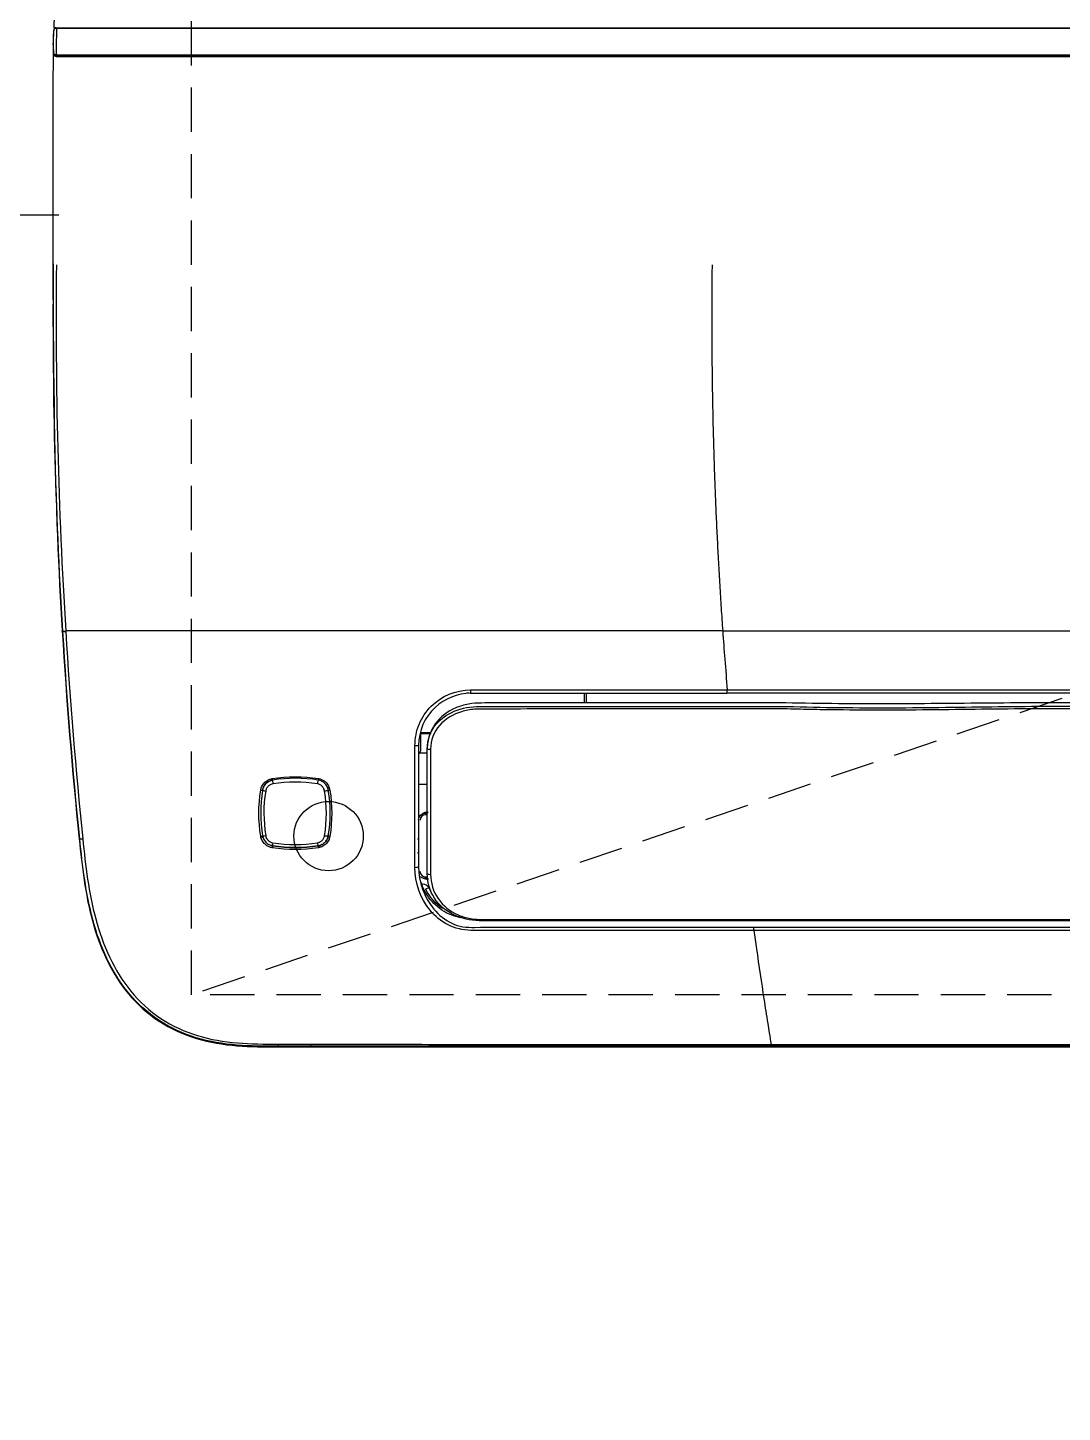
# Model space of a CAD drawing. Header units: inches. Extents: x -4181 to 116552, y 25636 to 44656.
# Drawn here: x 44832.7 to 45124.7, y 39140.4 to 39531.5 of the extents above; entities that cross this region are included whole.
import ezdxf

# ---------------------------------------------------------------- set-up
doc = ezdxf.new("R2010")
doc.units = ezdxf.units.IN
doc.header["$LTSCALE"] = 50
doc.header["$MEASUREMENT"] = 0
doc.linetypes.add('HIDDEN', pattern=[0.375, 0.25, -0.125])
doc.layers.add('3.기호.계단선', color=30, linetype='Continuous')
doc.linetypes.add('FENCELINE1', pattern='A,0.25,-0.1,[133,ltypeshp.shx,S=0.1,R=0,X=-0.1,Y=0],-0.1,1', length=1.45)

# ---------------------------------------------------------------- blocks, each defined once
blk = doc.blocks.new('acrjtlf')
at = {"color": 8}
for p, q in [((1571139.61, 1746017.55), (1570174.37, 1746017.55)), ((1571139.61, 1746017.36), (1571139.61, 1746017.54)), ((1571269.69, 1746017.55), (1571269.69, 1746017.37)), ((1571278.9, 1746017.55), (1571278.9, 1746017.37)), ((1570174.37, 1746017.36), (1571139.61, 1746017.36)), ((1571139.61, 1746016.88), (1570174.37, 1746016.88)), ((1571139.61, 1746016.88), (1571139.61, 1746017.36)), ((1571237.25, 1745973.01), (1571236.37, 1745972.57)), ((1571236.56, 1745970.32), (1571236.56, 1745970.02)), ((1571236.67, 1745970.02), (1571237.32, 1745970.02)), ((1571237.32, 1745969.53), (1571236.71, 1745969.53)), ((1571237.32, 1745969.53), (1571237.32, 1745970.02)), ((1571239.28, 1745962.72), (1571239.57, 1745962.72)), ((1571239.57, 1745958.81), (1571239.28, 1745958.81)), ((1571236.79, 1745952), (1571237.32, 1745952)), ((1571237.32, 1745951.51), (1571236.79, 1745951.51)), ((1571237.32, 1745952), (1571237.32, 1745951.51)), ((1571239.24, 1745943.39), (1571236.79, 1745943.39)), ((1571236.79, 1745934.57), (1571239.24, 1745934.57)), ((1571238.75, 1745929.11), (1571238.75, 1745934)), ((1571238.75, 1745928.76), (1571235.67, 1745928.76)), ((1571235.83, 1745929.11), (1571238.75, 1745929.11)), ((1571238.75, 1745928.76), (1571238.75, 1745929.11)), ((1571191.94, 1745917.64), (1571191.94, 1745920.41)), ((1571192.43, 1745920.41), (1571192.43, 1745917.64)), ((1570161.85, 1745917.69), (1571152.13, 1745917.69)), ((1571152.11, 1745916.73), (1570161.85, 1745916.73)), ((1571225.04, 1745917.64), (1571225.67, 1745917.64)), ((1571153.41, 1745900.07), (1570160.57, 1745900.07)), ((1571342.33, 1745736.72), (1571342.33, 1745736.73)), ((1571342.38, 1745733.04), (1571342.38, 1745733.05)), ((1571342.39, 1745734.14), (1571342.39, 1745734.15)), ((1571342.4, 1745734.04), (1571342.4, 1745734.08)), ((1571342.4, 1745734.04), (1571342.4, 1745734.08)), ((1571342.25, 1745730.47), (1571342.25, 1745730.47))]:
    blk.add_line(p, q, dxfattribs=at)
at = {"color": 1, "linetype": 'HIDDEN'}
blk.add_line((1570010.6, 1745562.22), (1571303.38, 1746002.87), dxfattribs=at)
at = {"color": 0}
blk.add_line((1571335.05, 1745958.82), (1571334.88, 1745958.8), dxfattribs=at)
at = {"color": 1, "linetype": 'HIDDEN'}
blk.add_lwpolyline([(1571303.38, 1746002.87), (1571303.38, 1745562.22), (1570010.6, 1745562.22), (1570010.6, 1746002.87)], close=True, dxfattribs=at)
at = {"color": 1, "ltscale": 5}
blk.add_circle((1571264.65, 1745958.02), 9.79, dxfattribs=at)
at = {"color": 8, "extrusion": (0, 0, -1)}
for centre, radius, start, end in [((-1571224.55, 1745966.65), 14.2, 123.3582, 153.4012), ((-1571238.12, 1745973.45), 1.96, 270, 333.4012), ((-1571236.56, 1745967.87), 2.45, 90, 121.8375), ((-1571237.32, 1745968.06), 1.96, 90, 136.0476), ((-1571236.56, 1745953.57), 2.45, 230.8007, 270), ((-1571237.32, 1745953.47), 1.96, 180, 270)]:
    blk.add_arc(centre, radius, start, end, dxfattribs=at)
at = {"color": 8}
for centre, radius, start, end in [((1571224.55, 1745966.65), 13.22, 26.5988, 31.903), ((1571238.12, 1745973.45), 0.49, 206.5988, 270), ((1571236.56, 1745967.87), 2.15, 86.9878, 90), ((1571237.32, 1745968.06), 1.47, 0, 90), ((1571236.56, 1745953.57), 2.15, 270, 287.0747), ((1571237.32, 1745953.47), 1.47, 270, 0), ((1571239.73, 1745934), 0.979, 135, 180), ((1571341.64, 1745737.32), 0.196, 80.5717, 90)]:
    blk.add_arc(centre, radius, start, end, dxfattribs=at)
for centre, major_axis, ratio, start_param, end_param in [((1571269.69, 1746016.39), (0, -0.979), 0.001772, 1.994298, 3.089233), ((1571278.9, 1746016.39), (0, 0.979), 0.001929, 5.117994, 6.230825), ((1571227.78, 1745984.49), (-0.49, 0), 0.595918, 0, 1.449973), ((1571235.81, 1745968.61), (0.979, 0), 0.211564, 0, 1.531745), ((1571267.48, 1745961.23), (0.079, -0.483), 0.094032, 0, 1.712132), ((1571267.72, 1745959.78), (-0.157, 0.967), 0.107455, 4.844449, 6.283185), ((1571280.28, 1745959.78), (-0.157, -0.967), 0.069084, 1.724652, 3.141593), ((1571280.52, 1745961.23), (-0.079, -0.483), 0.055123, 0, 1.728004), ((1571264.25, 1745957.99), (0.483, -0.079), 0.154688, 0, 1.526261), ((1571265.7, 1745957.76), (-0.967, 0.157), 0.15433, 4.652507, 6.076962), ((1571282.31, 1745957.76), (-0.967, -0.157), 0.118028, 3.276991, 4.597384), ((1571283.76, 1745957.99), (-0.483, -0.079), 0.119995, 4.608145, 6.283185), ((1571264.25, 1745944.96), (-0.483, -0.079), 0.093123, 3.141593, 4.62253), ((1571265.7, 1745945.19), (-0.967, -0.157), 0.09423, 4.607252, 6.074525), ((1571267.72, 1745943.17), (-0.157, -0.967), 0.073171, 0, 1.688079), ((1571280.28, 1745943.17), (-0.157, 0.967), 0.114633, 3.172472, 4.795856), ((1571282.31, 1745945.19), (-0.967, 0.157), 0.119638, 3.294614, 4.630175), ((1571283.76, 1745944.96), (0.483, -0.079), 0.113629, 1.4976, 3.141593), ((1571267.48, 1745941.72), (-0.079, -0.483), 0.06114, 1.678256, 3.141593), ((1571280.52, 1745941.72), (0.079, -0.483), 0.102662, 1.648499, 3.141593), ((1571235.81, 1745933.36), (0.979, 0), 0.091087, 0, 1.524136), ((1571240.22, 1745932.38), (-0.979, 0), 0.07156, 4.657594, 6.336089), ((1571224.55, 1745916.71), (0, 0.979), 0.039572, 4.743067, 6.253409), ((1571341.52, 1745737.32), (0, -0.196), 0.205027, 1.568733, 3.141593), ((1571341.64, 1745737.32), (0, -0.196), 0.351833, 1.567117, 3.141593), ((1571341.64, 1745737.32), (0.032, 0.193), 0.348188, 4.76642, 6.323186), ((1571341.7, 1745737.57), (-0.385, -0.303), 0.676569, 1.247751, 2.270849), ((1571341.78, 1745737.34), (-0.489, -0.021), 0.710917, 2.398177, 3.067106), ((1571341.42, 1745729.93), (0, -0.196), 0.201921, 0.053462, 1.568761)]:
    blk.add_ellipse(centre, major_axis=major_axis, ratio=ratio, start_param=start_param, end_param=end_param, dxfattribs=at)
at = {"color": 0}
blk.add_ellipse((1571333.91, 1745958.7), major_axis=(0.974, 0.099), ratio=0.077303, start_param=0.052517, end_param=1.433522, dxfattribs=at)
at = {"color": 8}
for points, knots in [([(1571269.69, 1746017.55), (1571265.73, 1746017.55), (1571261.77, 1746017.55), (1571241.95, 1746017.55), (1571226.09, 1746017.55), (1571194.38, 1746017.55), (1571178.53, 1746017.55), (1571160.81, 1746017.54), (1571158.95, 1746017.54), (1571151.26, 1746017.54), (1571145.44, 1746017.54), (1571139.61, 1746017.54)], [0, 0, 0, 0, 0.091413, 0.091413, 0.457066, 0.457066, 0.822718, 0.822718, 0.865652, 0.865652, 1, 1, 1, 1]), ([(1571278.9, 1746017.55), (1571277.91, 1746017.55), (1571276.92, 1746017.55), (1571274.89, 1746017.55), (1571273.85, 1746017.55), (1571271.77, 1746017.55), (1571270.73, 1746017.55), (1571269.69, 1746017.55)], [0, 0, 0, 0, 0.32301, 0.32301, 0.661505, 0.661505, 1, 1, 1, 1]), ([(1571335.05, 1745958.82), (1571334.26, 1745966.57), (1571333.37, 1745974.33), (1571330.3, 1745985.64), (1571329.01, 1745989.29), (1571325.67, 1745996.25), (1571323.59, 1745999.61), (1571318.65, 1746005.55), (1571315.73, 1746008.19), (1571309.24, 1746012.44), (1571305.68, 1746014.05), (1571298.18, 1746016.3), (1571294.37, 1746016.91), (1571286.67, 1746017.54), (1571282.79, 1746017.55), (1571278.9, 1746017.55)], [0, 0, 0, 0, 0.25, 0.25, 0.375, 0.375, 0.5, 0.5, 0.625, 0.625, 0.75, 0.75, 0.875, 0.875, 1, 1, 1, 1]), ([(1571139.72, 1746017.36), (1571155.3, 1746017.36), (1571170.88, 1746017.36), (1571194.38, 1746017.36), (1571202.31, 1746017.36), (1571226.09, 1746017.36), (1571241.95, 1746017.37), (1571261.77, 1746017.37), (1571265.73, 1746017.37), (1571269.69, 1746017.37)], [0, 0, 0, 0, 0.359547, 0.359547, 0.542533, 0.542533, 0.908507, 0.908507, 1, 1, 1, 1]), ([(1571269.7, 1746016.79), (1571269.04, 1746016.79), (1571268.39, 1746016.79), (1571265.13, 1746016.8), (1571262.51, 1746016.8), (1571249.46, 1746016.82), (1571239.01, 1746016.83), (1571218.12, 1746016.85), (1571207.68, 1746016.86), (1571193.64, 1746016.87), (1571190.05, 1746016.87), (1571170.88, 1746016.88), (1571155.3, 1746016.88), (1571139.72, 1746016.88)], [0, 0, 0, 0, 0.015068, 0.015068, 0.075342, 0.075342, 0.316436, 0.316436, 0.557531, 0.557531, 0.640454, 0.640454, 1, 1, 1, 1]), ([(1571144.62, 1745984.64), (1571144.37, 1745986.38), (1571143.44, 1745992.94), (1571142.14, 1746001.74), (1571140.92, 1746009.56), (1571140.22, 1746013.83), (1571139.92, 1746015.79), (1571139.75, 1746016.88)], [0, 0, 0, 0, 0.156855, 0.590086, 0.806736, 0.893396, 1, 1, 1, 1]), ([(1571269.69, 1746017.37), (1571270.68, 1746017.37), (1571271.68, 1746017.37), (1571273.71, 1746017.37), (1571274.74, 1746017.37), (1571275.83, 1746017.37), (1571275.88, 1746017.37), (1571276.92, 1746017.37), (1571277.91, 1746017.37), (1571278.9, 1746017.37)], [0, 0, 0, 0, 0.32301, 0.32301, 0.661505, 0.661505, 0.67699, 0.67699, 1, 1, 1, 1]), ([(1571278.9, 1746016.78), (1571278.25, 1746016.78), (1571277.59, 1746016.78), (1571274.53, 1746016.78), (1571272.11, 1746016.79), (1571269.7, 1746016.79)], [0, 0, 0, 0, 0.21279, 0.21279, 1, 1, 1, 1]), ([(1571278.9, 1746017.37), (1571282.79, 1746017.37), (1571286.68, 1746017.36), (1571294.39, 1746016.73), (1571298.25, 1746016.1), (1571305.72, 1746013.85), (1571309.23, 1746012.25), (1571315.74, 1746007.96), (1571318.6, 1746005.36), (1571323.53, 1745999.4), (1571325.58, 1745996.07), (1571328.89, 1745989.12), (1571330.18, 1745985.44), (1571333.21, 1745974.22), (1571334.1, 1745966.48), (1571334.88, 1745958.8)], [0, 0, 0, 0, 0.125, 0.125, 0.25, 0.25, 0.375, 0.375, 0.5, 0.5, 0.625, 0.625, 0.75, 0.75, 1, 1, 1, 1]), ([(1571334.04, 1745958.79), (1571333.25, 1745966.41), (1571332.37, 1745974), (1571329.39, 1745985.08), (1571328.12, 1745988.72), (1571324.88, 1745995.59), (1571322.87, 1745998.88), (1571318.03, 1746004.79), (1571315.23, 1746007.37), (1571308.82, 1746011.64), (1571305.36, 1746013.23), (1571298, 1746015.48), (1571294.19, 1746016.11), (1571286.58, 1746016.75), (1571282.74, 1746016.77), (1571278.9, 1746016.78)], [0, 0, 0, 0, 0.25, 0.25, 0.375, 0.375, 0.5, 0.5, 0.625, 0.625, 0.75, 0.75, 0.875, 0.875, 1, 1, 1, 1]), ([(1570169.36, 1745984.64), (1570177.82, 1745984.64), (1570186.27, 1745984.64), (1570200.8, 1745984.64), (1570206.86, 1745984.64), (1570219, 1745984.64), (1570225.07, 1745984.64), (1570243.27, 1745984.64), (1570255.41, 1745984.64), (1570273.61, 1745984.64), (1570279.68, 1745984.64), (1570291.82, 1745984.64), (1570297.89, 1745984.64), (1570316.09, 1745984.64), (1570328.23, 1745984.64), (1570346.43, 1745984.64), (1570352.5, 1745984.64), (1570364.64, 1745984.64), (1570370.71, 1745984.64), (1570382.84, 1745984.64), (1570388.91, 1745984.64), (1570407.12, 1745984.64), (1570419.25, 1745984.64), (1570526.19, 1745984.64), (1570786.86, 1745984.64), (1570798.99, 1745984.64), (1570805.06, 1745984.64), (1570823.27, 1745984.64), (1570923.13, 1745984.64), (1570941.33, 1745984.64), (1570947.4, 1745984.64), (1570959.54, 1745984.64), (1570965.6, 1745984.64), (1570983.81, 1745984.64), (1570995.95, 1745984.64), (1571014.15, 1745984.64), (1571020.22, 1745984.64), (1571032.35, 1745984.64), (1571038.42, 1745984.64), (1571050.56, 1745984.64), (1571056.63, 1745984.64), (1571074.83, 1745984.64), (1571086.97, 1745984.64), (1571105.17, 1745984.64), (1571111.24, 1745984.64), (1571123.38, 1745984.64), (1571129.45, 1745984.64), (1571138.55, 1745984.64), (1571141.58, 1745984.64), (1571144.62, 1745984.64)], [0, 0, 0, 0, 0.046607, 0.046607, 0.08006, 0.08006, 0.113512, 0.113512, 0.180417, 0.180417, 0.213869, 0.213869, 0.247322, 0.247322, 0.314226, 0.314226, 0.347679, 0.347679, 0.381131, 0.381131, 0.414583, 0.414583, 0.481488, 0.481488, 0.514941, 0.514941, 0.548393, 0.548393, 0.615298, 0.615298, 0.64875, 0.64875, 0.682202, 0.682202, 0.749107, 0.749107, 0.78256, 0.78256, 0.816012, 0.816012, 0.849464, 0.849464, 0.916369, 0.916369, 0.949821, 0.949821, 0.983274, 0.983274, 1, 1, 1, 1]), ([(1571144.62, 1745983.77), (1571141.58, 1745983.77), (1571138.55, 1745983.77), (1571129.45, 1745983.78), (1571123.38, 1745983.78), (1571111.24, 1745983.78), (1571105.17, 1745983.77), (1571086.97, 1745983.77), (1571074.83, 1745983.77), (1571056.63, 1745983.78), (1571050.56, 1745983.78), (1571038.42, 1745983.78), (1571032.35, 1745983.78), (1571020.22, 1745983.78), (1571014.15, 1745983.78), (1570995.95, 1745983.78), (1570983.81, 1745983.78), (1570965.6, 1745983.78), (1570959.54, 1745983.78), (1570947.4, 1745983.78), (1570941.33, 1745983.78), (1570923.13, 1745983.78), (1570823.27, 1745983.78), (1570805.06, 1745983.78), (1570798.99, 1745983.78), (1570786.86, 1745983.78), (1570526.19, 1745983.78), (1570419.25, 1745983.78), (1570407.12, 1745983.78), (1570388.91, 1745983.78), (1570382.84, 1745983.78), (1570370.71, 1745983.78), (1570364.64, 1745983.78), (1570352.5, 1745983.78), (1570346.43, 1745983.78), (1570328.23, 1745983.78), (1570316.09, 1745983.78), (1570297.89, 1745983.78), (1570291.82, 1745983.78), (1570279.68, 1745983.78), (1570273.61, 1745983.78), (1570255.41, 1745983.78), (1570243.27, 1745983.78), (1570225.07, 1745983.77), (1570219, 1745983.77), (1570206.86, 1745983.78), (1570200.8, 1745983.78), (1570186.28, 1745983.78), (1570177.82, 1745983.77), (1570169.37, 1745983.77)], [0, 0, 0, 0, 0.016728, 0.016728, 0.05018, 0.05018, 0.083633, 0.083633, 0.150538, 0.150538, 0.183991, 0.183991, 0.217444, 0.217444, 0.250897, 0.250897, 0.317803, 0.317803, 0.351255, 0.351255, 0.384708, 0.384708, 0.451614, 0.451614, 0.485067, 0.485067, 0.51852, 0.51852, 0.585425, 0.585425, 0.618878, 0.618878, 0.652331, 0.652331, 0.685784, 0.685784, 0.752689, 0.752689, 0.786142, 0.786142, 0.819595, 0.819595, 0.886501, 0.886501, 0.919954, 0.919954, 0.953407, 0.953407, 1, 1, 1, 1]), ([(1571144.61, 1745984.64), (1571162.37, 1745984.65), (1571180.13, 1745984.65), (1571202.32, 1745984.65), (1571206.76, 1745984.65), (1571213.42, 1745984.65), (1571215.63, 1745984.65), (1571220.07, 1745984.65), (1571222.29, 1745984.69), (1571226.73, 1745984.61), (1571228.95, 1745984.09), (1571232.9, 1745982.09), (1571234.62, 1745980.64), (1571238.8, 1745975.52), (1571240.25, 1745971.23), (1571240.27, 1745966.84)], [0, 0, 0, 0, 0.5, 0.5, 0.625, 0.625, 0.6875, 0.6875, 0.75, 0.75, 0.8125, 0.8125, 0.875, 0.875, 1, 1, 1, 1]), ([(1571239.24, 1745966.65), (1571239.22, 1745970.93), (1571237.73, 1745975.23), (1571233.55, 1745980.32), (1571231.82, 1745981.73), (1571228.85, 1745983.09), (1571227.81, 1745983.43), (1571225.63, 1745983.81), (1571224.53, 1745983.8), (1571214.68, 1745983.74), (1571205.93, 1745983.78), (1571179.65, 1745983.78), (1571162.14, 1745983.78), (1571144.62, 1745983.77)], [0, 0, 0, 0, 0.125, 0.125, 0.1875, 0.1875, 0.21875, 0.21875, 0.25, 0.25, 0.5, 0.5, 1, 1, 1, 1]), ([(1570334.95, 1745981.91), (1570414.72, 1745981.91), (1570925.54, 1745981.92), (1571045.19, 1745981.91), (1571085.07, 1745981.93), (1571144.9, 1745981.91), (1571164.84, 1745981.92), (1571194.75, 1745981.92), (1571204.71, 1745981.93), (1571217.17, 1745981.93), (1571219.67, 1745981.99), (1571224.64, 1745981.82), (1571227.13, 1745981.31), (1571231.53, 1745979.16), (1571233.46, 1745977.55), (1571236.11, 1745973.48), (1571236.79, 1745971.06), (1571236.79, 1745968.61)], [0, 0, 0, 0, 0.5, 0.5, 0.75, 0.75, 0.875, 0.875, 0.9375, 0.9375, 0.953125, 0.953125, 0.96875, 0.96875, 0.984375, 0.984375, 1, 1, 1, 1]), ([(1571235.85, 1745968.82), (1571235.85, 1745971.26), (1571235.1, 1745973.68), (1571232.35, 1745977.69), (1571230.36, 1745979.28), (1571226.99, 1745980.76), (1571225.78, 1745981.12), (1571223.35, 1745981.52), (1571222.11, 1745981.56), (1571218.38, 1745981.57), (1571215.9, 1745981.56), (1571203.47, 1745981.56), (1571193.54, 1745981.55), (1571163.71, 1745981.54), (1571143.83, 1745981.53), (1571084.17, 1745981.55), (1571044.4, 1745981.54), (1570925.09, 1745981.54), (1570414.49, 1745981.54), (1570334.95, 1745981.54)], [0, 0, 0, 0, 0.015625, 0.015625, 0.03125, 0.03125, 0.039062, 0.039062, 0.046875, 0.046875, 0.0625, 0.0625, 0.125, 0.125, 0.25, 0.25, 0.5, 0.5, 1, 1, 1, 1]), ([(1571227.41, 1745981.06), (1571228.33, 1745980.88), (1571231.11, 1745980.05), (1571235.2, 1745977.33), (1571237.92, 1745973.23), (1571238.77, 1745970.45), (1571238.96, 1745969.5), (1571238.96, 1745969.49)], [0, 0, 0, 0, 0.160215, 0.495467, 0.830718, 0.998344, 1, 1, 1, 1]), ([(1571264.28, 1745958.07), (1571264.33, 1745958.37), (1571264.41, 1745958.66), (1571264.7, 1745959.35), (1571264.94, 1745959.74), (1571265.53, 1745960.39), (1571265.88, 1745960.67), (1571266.65, 1745961.09), (1571267.08, 1745961.24), (1571267.52, 1745961.31)], [0, 0, 0, 0, 0.18724, 0.18724, 0.459979, 0.459979, 0.729931, 0.729931, 1, 1, 1, 1]), ([(1571264.73, 1745957.91), (1571264.79, 1745958.3), (1571264.92, 1745958.67), (1571265.3, 1745959.35), (1571265.55, 1745959.67), (1571266.13, 1745960.18), (1571266.47, 1745960.4), (1571267.07, 1745960.64), (1571267.31, 1745960.7), (1571267.56, 1745960.75)], [0, 0, 0, 0, 0.274287, 0.274287, 0.548482, 0.548482, 0.823328, 0.823328, 1, 1, 1, 1]), ([(1571267.56, 1745960.75), (1571267.18, 1745960.69), (1571266.81, 1745960.56), (1571266.13, 1745960.19), (1571265.82, 1745959.95), (1571265.31, 1745959.38), (1571265.1, 1745959.04), (1571264.85, 1745958.44), (1571264.77, 1745958.18), (1571264.73, 1745957.92)], [0, 0, 0, 0, 0.269856, 0.269856, 0.539874, 0.539874, 0.812749, 0.812749, 1, 1, 1, 1]), ([(1571267.8, 1745959.92), (1571267.62, 1745959.89), (1571267.45, 1745959.84), (1571267.02, 1745959.67), (1571266.78, 1745959.52), (1571266.36, 1745959.15), (1571266.18, 1745958.93), (1571265.92, 1745958.44), (1571265.82, 1745958.17), (1571265.78, 1745957.89)], [0, 0, 0, 0, 0.176162, 0.176162, 0.450777, 0.450777, 0.725271, 0.725271, 1, 1, 1, 1]), ([(1571282.4, 1745957.89), (1571282.37, 1745958.09), (1571282.31, 1745958.29), (1571282.12, 1745958.72), (1571281.97, 1745958.95), (1571281.6, 1745959.35), (1571281.38, 1745959.53), (1571280.9, 1745959.78), (1571280.64, 1745959.87), (1571280.37, 1745959.92)], [0, 0, 0, 0, 0.20016, 0.20016, 0.466664, 0.466664, 0.733444, 0.733444, 1, 1, 1, 1]), ([(1571283.27, 1745957.92), (1571283.21, 1745958.29), (1571283.09, 1745958.66), (1571282.72, 1745959.34), (1571282.48, 1745959.65), (1571281.91, 1745960.16), (1571281.58, 1745960.37), (1571280.98, 1745960.63), (1571280.71, 1745960.71), (1571280.44, 1745960.75)], [0, 0, 0, 0, 0.270507, 0.270507, 0.540882, 0.540882, 0.809012, 0.809012, 1, 1, 1, 1]), ([(1571280.56, 1745961.3), (1571280.87, 1745961.25), (1571281.17, 1745961.17), (1571281.86, 1745960.87), (1571282.24, 1745960.63), (1571282.89, 1745960.04), (1571283.17, 1745959.69), (1571283.58, 1745958.92), (1571283.73, 1745958.49), (1571283.8, 1745958.06)], [0, 0, 0, 0, 0.190979, 0.190979, 0.459227, 0.459227, 0.72967, 0.72967, 1, 1, 1, 1]), ([(1571267.52, 1745941.77), (1571267.21, 1745941.82), (1571266.9, 1745941.91), (1571266.21, 1745942.2), (1571265.84, 1745942.44), (1571265.19, 1745943.03), (1571264.91, 1745943.39), (1571264.5, 1745944.16), (1571264.35, 1745944.58), (1571264.28, 1745945.01)], [0, 0, 0, 0, 0.192917, 0.192917, 0.461062, 0.461062, 0.730544, 0.730544, 1, 1, 1, 1]), ([(1571264.73, 1745945.04), (1571264.79, 1745944.66), (1571264.92, 1745944.29), (1571265.28, 1745943.62), (1571265.52, 1745943.31), (1571266.09, 1745942.79), (1571266.42, 1745942.58), (1571267.02, 1745942.33), (1571267.29, 1745942.25), (1571267.56, 1745942.2)], [0, 0, 0, 0, 0.269491, 0.269491, 0.538893, 0.538893, 0.807005, 0.807005, 1, 1, 1, 1]), ([(1571265.03, 1745944.08), (1571265.01, 1745944.13), (1571264.98, 1745944.18), (1571264.85, 1745944.49), (1571264.77, 1745944.76), (1571264.73, 1745945.03)], [0, 0, 0, 0, 0.160192, 0.160192, 1, 1, 1, 1]), ([(1571265.78, 1745945.3), (1571265.81, 1745945.1), (1571265.87, 1745944.91), (1571266.06, 1745944.47), (1571266.21, 1745944.24), (1571266.58, 1745943.83), (1571266.8, 1745943.66), (1571267.28, 1745943.4), (1571267.54, 1745943.31), (1571267.81, 1745943.27)], [0, 0, 0, 0, 0.196332, 0.196332, 0.463832, 0.463832, 0.732023, 0.732023, 1, 1, 1, 1]), ([(1571280.38, 1745943.27), (1571280.56, 1745943.3), (1571280.75, 1745943.35), (1571281.17, 1745943.52), (1571281.42, 1745943.67), (1571281.83, 1745944.04), (1571282, 1745944.27), (1571282.27, 1745944.75), (1571282.36, 1745945.02), (1571282.41, 1745945.29)], [0, 0, 0, 0, 0.18135, 0.18135, 0.454723, 0.454723, 0.727257, 0.727257, 1, 1, 1, 1]), ([(1571280.44, 1745942.2), (1571280.82, 1745942.27), (1571281.2, 1745942.4), (1571281.87, 1745942.76), (1571282.18, 1745943.01), (1571282.7, 1745943.59), (1571282.91, 1745943.92), (1571283.16, 1745944.52), (1571283.23, 1745944.78), (1571283.27, 1745945.04)], [0, 0, 0, 0, 0.27172, 0.27172, 0.543505, 0.543505, 0.816363, 0.816363, 1, 1, 1, 1]), ([(1571283.27, 1745945.03), (1571283.21, 1745944.65), (1571283.08, 1745944.28), (1571282.71, 1745943.6), (1571282.46, 1745943.29), (1571281.89, 1745942.77), (1571281.55, 1745942.56), (1571280.95, 1745942.31), (1571280.7, 1745942.24), (1571280.44, 1745942.2)], [0, 0, 0, 0, 0.27265, 0.27265, 0.545024, 0.545024, 0.818429, 0.818429, 1, 1, 1, 1]), ([(1571283.8, 1745945.01), (1571283.75, 1745944.71), (1571283.67, 1745944.42), (1571283.39, 1745943.73), (1571283.15, 1745943.35), (1571282.56, 1745942.69), (1571282.2, 1745942.41), (1571281.43, 1745941.98), (1571281, 1745941.84), (1571280.56, 1745941.77)], [0, 0, 0, 0, 0.183724, 0.183724, 0.456559, 0.456559, 0.728262, 0.728262, 1, 1, 1, 1]), ([(1570334.95, 1745922.11), (1570414.3, 1745922.11), (1570924.71, 1745922.1), (1571023.9, 1745922.1), (1571043.73, 1745922.09), (1571073.49, 1745922.08), (1571083.41, 1745922.26), (1571103.25, 1745922.46), (1571113.17, 1745922.48), (1571125.56, 1745922.32), (1571128.04, 1745922.28), (1571133, 1745922.16), (1571135.48, 1745922.07), (1571142.92, 1745922.12), (1571147.88, 1745922.09), (1571162.75, 1745922.11), (1571172.67, 1745922.11), (1571192.51, 1745922.11), (1571202.42, 1745922.11), (1571214.81, 1745922.12), (1571217.29, 1745922.12), (1571221.01, 1745922.12), (1571222.25, 1745922.09), (1571224.72, 1745922.29), (1571225.94, 1745922.51), (1571229.45, 1745923.59), (1571231.65, 1745924.85), (1571234.93, 1745928.58), (1571235.86, 1745930.97), (1571235.86, 1745933.45)], [0, 0, 0, 0, 0.5, 0.5, 0.625, 0.625, 0.6875, 0.6875, 0.75, 0.75, 0.765625, 0.765625, 0.78125, 0.78125, 0.8125, 0.8125, 0.875, 0.875, 0.9375, 0.9375, 0.953125, 0.953125, 0.960937, 0.960937, 0.96875, 0.96875, 0.984375, 0.984375, 1, 1, 1, 1]), ([(1571236.79, 1745933.36), (1571236.79, 1745930.9), (1571235.93, 1745928.43), (1571232.81, 1745924.61), (1571230.64, 1745923.26), (1571226.04, 1745921.61), (1571223.53, 1745921.37), (1571218.56, 1745921.41), (1571216.08, 1745921.39), (1571203.65, 1745921.38), (1571193.71, 1745921.39), (1571173.82, 1745921.39), (1571163.87, 1745921.39), (1571148.95, 1745921.37), (1571143.98, 1745921.4), (1571134.04, 1745921.35), (1571129.06, 1745921.57), (1571114.15, 1745921.8), (1571104.2, 1745921.79), (1571084.31, 1745921.58), (1571074.36, 1745921.36), (1571044.52, 1745921.36), (1571024.62, 1745921.37), (1570925.16, 1745921.38), (1570414.52, 1745921.38), (1570334.95, 1745921.38)], [0, 0, 0, 0, 0.015625, 0.015625, 0.03125, 0.03125, 0.046875, 0.046875, 0.0625, 0.0625, 0.125, 0.125, 0.1875, 0.1875, 0.21875, 0.21875, 0.25, 0.25, 0.3125, 0.3125, 0.375, 0.375, 0.5, 0.5, 1, 1, 1, 1]), ([(1570334.95, 1745920.4), (1570414.6, 1745920.4), (1570925.3, 1745920.4), (1571024.86, 1745920.39), (1571044.77, 1745920.39), (1571074.64, 1745920.39), (1571084.59, 1745920.53), (1571104.51, 1745920.68), (1571114.46, 1745920.69), (1571129.4, 1745920.53), (1571134.37, 1745920.37), (1571144.33, 1745920.41), (1571149.31, 1745920.39), (1571164.24, 1745920.41), (1571174.19, 1745920.41), (1571194.1, 1745920.41), (1571204.06, 1745920.41), (1571216.5, 1745920.41), (1571218.99, 1745920.39), (1571222.71, 1745920.44), (1571223.95, 1745920.52), (1571226.4, 1745920.97), (1571227.62, 1745921.33), (1571231.05, 1745922.79), (1571233.11, 1745924.31), (1571235.3, 1745927.37), (1571235.85, 1745928.47), (1571236.6, 1745930.84), (1571236.79, 1745932.12), (1571236.79, 1745933.36)], [0, 0, 0, 0, 0.5, 0.5, 0.625, 0.625, 0.6875, 0.6875, 0.75, 0.75, 0.78125, 0.78125, 0.8125, 0.8125, 0.875, 0.875, 0.9375, 0.9375, 0.953125, 0.953125, 0.960938, 0.960938, 0.96875, 0.96875, 0.984375, 0.984375, 0.992188, 0.992188, 1, 1, 1, 1]), ([(1571224.55, 1745917.69), (1571228.24, 1745917.69), (1571231.88, 1745919.14), (1571237.52, 1745924.39), (1571239.26, 1745928.37), (1571239.24, 1745932.38)], [0, 0, 0, 0, 0.477397, 0.477397, 1, 1, 1, 1]), ([(1571240.27, 1745932.45), (1571240.27, 1745930.38), (1571239.87, 1745928.35), (1571238.3, 1745924.55), (1571237.14, 1745922.81), (1571232.8, 1745918.46), (1571228.74, 1745916.74), (1571224.59, 1745916.74)], [0, 0, 0, 0, 0.25, 0.25, 0.5, 0.5, 1, 1, 1, 1]), ([(1571153.41, 1745900.07), (1571153.22, 1745902.74), (1571152.81, 1745908.29), (1571152.35, 1745913.85), (1571152.11, 1745916.73)], [0, 0, 0, 0, 0.480429, 1, 1, 1, 1]), ([(1571338.86, 1745900.07), (1571338.86, 1745900.07), (1571338.86, 1745900.07), (1571338.85, 1745900.11), (1571338.85, 1745900.16), (1571338.85, 1745900.21)], [0, 0, 0, 0, 0.00042, 0.00042, 1, 1, 1, 1]), ([(1571153.41, 1745900.07), (1571161.32, 1745900.07), (1571177.13, 1745900.07), (1571200.85, 1745900.07), (1571224.57, 1745900.07), (1571248.26, 1745900.07), (1571271.93, 1745900.07), (1571295.56, 1745900.07), (1571315.2, 1745900.07), (1571328.9, 1745900.07), (1571335.47, 1745900.07), (1571338.14, 1745900.07), (1571338.86, 1745900.07)], [0, 0, 0, 0, 0.127521, 0.255042, 0.382563, 0.510084, 0.637605, 0.765126, 0.892647, 0.956407, 0.988287, 1, 1, 1, 1]), ([(1570784.8, 1745737.92), (1570785.45, 1745737.92), (1570786.1, 1745737.92), (1570789.37, 1745737.92), (1570791.98, 1745737.92), (1570805.03, 1745737.92), (1570815.48, 1745737.92), (1570955.43, 1745737.92), (1570997.21, 1745737.92), (1571043.68, 1745737.92), (1571048.38, 1745737.92), (1571068.39, 1745737.92), (1571083.69, 1745737.92), (1571106.65, 1745737.92), (1571114.31, 1745737.92), (1571129.62, 1745737.92), (1571137.27, 1745737.92), (1571148.75, 1745737.92), (1571152.58, 1745737.92), (1571156.41, 1745737.92)], [0, 0, 0, 0, 0.006899, 0.006899, 0.034494, 0.034494, 0.144873, 0.144873, 0.58639, 0.58639, 0.636025, 0.636025, 0.797792, 0.797792, 0.878675, 0.878675, 0.959558, 0.959558, 1, 1, 1, 1]), ([(1570784.8, 1745737.52), (1570950.79, 1745737.52), (1571029.06, 1745737.52), (1571124.02, 1745737.52), (1571140.7, 1745737.52), (1571157.38, 1745737.52)], [0, 0, 0, 0, 0.824317, 0.824317, 1, 1, 1, 1]), ([(1570784.8, 1745737.46), (1570950.81, 1745737.46), (1571029.09, 1745737.46), (1571126.95, 1745737.46), (1571146.53, 1745737.46), (1571185.67, 1745737.46), (1571205.24, 1745737.46), (1571244.38, 1745737.46), (1571263.94, 1745737.46), (1571293.17, 1745737.46), (1571302.89, 1745737.46), (1571317.45, 1745737.46), (1571322.29, 1745737.46), (1571331.97, 1745737.46), (1571336.8, 1745737.46), (1571341.61, 1745737.46)], [0, 0, 0, 0, 0.5, 0.5, 0.625, 0.625, 0.75, 0.75, 0.875, 0.875, 0.9375, 0.9375, 0.96875, 0.96875, 1, 1, 1, 1]), ([(1571341.56, 1745737.32), (1571336.76, 1745737.32), (1571331.92, 1745737.32), (1571322.24, 1745737.32), (1571317.4, 1745737.32), (1571302.85, 1745737.32), (1571293.12, 1745737.32), (1571263.89, 1745737.32), (1571244.33, 1745737.32), (1571205.2, 1745737.32), (1571185.63, 1745737.32), (1571146.49, 1745737.32), (1571126.92, 1745737.32), (1571029.07, 1745737.32), (1570950.8, 1745737.32), (1570784.8, 1745737.32)], [0, 0, 0, 0, 0.03125, 0.03125, 0.0625, 0.0625, 0.125, 0.125, 0.25, 0.25, 0.375, 0.375, 0.5, 0.5, 1, 1, 1, 1]), ([(1571156.4, 1745737.92), (1571171.88, 1745737.91), (1571187.35, 1745737.92), (1571218.29, 1745737.92), (1571233.77, 1745737.92), (1571264.67, 1745737.92), (1571280.11, 1745737.92), (1571303.21, 1745737.92), (1571310.9, 1745737.92), (1571322.4, 1745737.92), (1571326.23, 1745737.92), (1571333.87, 1745737.92), (1571337.69, 1745737.87), (1571341.48, 1745737.91)], [0, 0, 0, 0, 0.25, 0.25, 0.5, 0.5, 0.75, 0.75, 0.875, 0.875, 0.9375, 0.9375, 1, 1, 1, 1]), ([(1571341.02, 1745737.52), (1571336.42, 1745737.52), (1571331.79, 1745737.52), (1571322.32, 1745737.52), (1571317.47, 1745737.52), (1571302.92, 1745737.52), (1571293.2, 1745737.52), (1571263.96, 1745737.52), (1571244.4, 1745737.52), (1571205.27, 1745737.52), (1571185.69, 1745737.52), (1571163.2, 1745737.52), (1571160.29, 1745737.52), (1571157.38, 1745737.52)], [0, 0, 0, 0, 0.076277, 0.076277, 0.155939, 0.155939, 0.315263, 0.315263, 0.633912, 0.633912, 0.952561, 0.952561, 1, 1, 1, 1]), ([(1571341.46, 1745729.93), (1571341.47, 1745730.31), (1571341.47, 1745730.69), (1571341.49, 1745731.91), (1571341.5, 1745732.76), (1571341.53, 1745734.46), (1571341.54, 1745735.31), (1571341.55, 1745736.54), (1571341.56, 1745736.93), (1571341.56, 1745737.32)], [0, 0, 0, 0, 0.152969, 0.152969, 0.497591, 0.497591, 0.842214, 0.842214, 1, 1, 1, 1]), ([(1571341.67, 1745737.51), (1571341.65, 1745737.55), (1571341.63, 1745737.59), (1571341.59, 1745737.68), (1571341.57, 1745737.72), (1571341.54, 1745737.79), (1571341.53, 1745737.81), (1571341.52, 1745737.84), (1571341.51, 1745737.85), (1571341.5, 1745737.87), (1571341.5, 1745737.88), (1571341.49, 1745737.89), (1571341.49, 1745737.89), (1571341.49, 1745737.9), (1571341.49, 1745737.9), (1571341.49, 1745737.9), (1571341.49, 1745737.91), (1571341.48, 1745737.91)], [0, 0, 0, 0, 0.329841, 0.329841, 0.64484, 0.64484, 0.808285, 0.808285, 0.89597, 0.89597, 0.943441, 0.943441, 0.96921, 0.96921, 0.986236, 0.986236, 1, 1, 1, 1]), ([(1571341.48, 1745737.91), (1571341.49, 1745737.91), (1571341.49, 1745737.91), (1571341.49, 1745737.9), (1571341.49, 1745737.9), (1571341.5, 1745737.9), (1571341.5, 1745737.9), (1571341.51, 1745737.89), (1571341.52, 1745737.89), (1571341.54, 1745737.88), (1571341.55, 1745737.87), (1571341.58, 1745737.86), (1571341.61, 1745737.85), (1571341.67, 1745737.81), (1571341.71, 1745737.79), (1571341.83, 1745737.72), (1571341.91, 1745737.68), (1571341.98, 1745737.64)], [0, 0, 0, 0, 0.009976, 0.009976, 0.022556, 0.022556, 0.04139, 0.04139, 0.07605, 0.07605, 0.139998, 0.139998, 0.259042, 0.259042, 0.487994, 0.487994, 1, 1, 1, 1]), ([(1571342.33, 1745736.72), (1571342.33, 1745736.79), (1571342.32, 1745736.86), (1571342.26, 1745737), (1571342.2, 1745737.08), (1571342.08, 1745737.19), (1571342.02, 1745737.22), (1571341.88, 1745737.28), (1571341.79, 1745737.31), (1571341.71, 1745737.32)], [0, 0, 0, 0, 0.259, 0.259, 0.575766, 0.575766, 0.78372, 0.78372, 1, 1, 1, 1]), ([(1571342.1, 1745737.57), (1571342.17, 1745737.52), (1571342.22, 1745737.46), (1571342.26, 1745737.38), (1571342.26, 1745737.36), (1571342.27, 1745737.33)], [0, 0, 0, 0, 0.71699, 0.71699, 1, 1, 1, 1]), ([(1571342.33, 1745736.72), (1571342.33, 1745736.53), (1571342.33, 1745736.34), (1571342.32, 1745735.3), (1571342.31, 1745734.45), (1571342.28, 1745732.75), (1571342.27, 1745731.9), (1571342.25, 1745730.86), (1571342.25, 1745730.67), (1571342.25, 1745730.47)], [0, 0, 0, 0, 0.092017, 0.092017, 0.499829, 0.499829, 0.907641, 0.907641, 1, 1, 1, 1]), ([(1571342.39, 1745734.14), (1571342.38, 1745734.57), (1571342.37, 1745735), (1571342.35, 1745735.86), (1571342.34, 1745736.29), (1571342.33, 1745736.72)], [0, 0, 0, 0, 0.5, 0.5, 1, 1, 1, 1]), ([(1571342.4, 1745734.08), (1571342.41, 1745734.42), (1571342.41, 1745734.77), (1571342.42, 1745735.45), (1571342.42, 1745735.79), (1571342.43, 1745736.59), (1571342.44, 1745737.05), (1571342.44, 1745737.52)], [0, 0, 0, 0, 0.298691, 0.298691, 0.597383, 0.597383, 1, 1, 1, 1]), ([(1571342.25, 1745730.47), (1571342.27, 1745730.9), (1571342.29, 1745731.33), (1571342.34, 1745732.19), (1571342.36, 1745732.62), (1571342.38, 1745733.05)], [0, 0, 0, 0, 0.5, 0.5, 1, 1, 1, 1]), ([(1571342.38, 1745733.05), (1571342.38, 1745733.11), (1571342.38, 1745733.18), (1571342.39, 1745733.34), (1571342.39, 1745733.42), (1571342.39, 1745733.6), (1571342.39, 1745733.69), (1571342.4, 1745733.85), (1571342.4, 1745733.93), (1571342.39, 1745734.06), (1571342.39, 1745734.1), (1571342.39, 1745734.14)], [0, 0, 0, 0, 0.21624, 0.21624, 0.432749, 0.432749, 0.645647, 0.645647, 0.856424, 0.856424, 1, 1, 1, 1]), ([(1570784.8, 1745729.93), (1570950.78, 1745729.93), (1571029.04, 1745729.93), (1571126.86, 1745729.93), (1571146.43, 1745729.93), (1571185.56, 1745729.93), (1571205.12, 1745729.93), (1571244.24, 1745729.93), (1571263.78, 1745729.93), (1571293, 1745729.93), (1571302.73, 1745729.93), (1571317.29, 1745729.93), (1571322.14, 1745729.93), (1571331.82, 1745729.93), (1571336.66, 1745729.93), (1571341.46, 1745729.93)], [0, 0, 0, 0, 0.5, 0.5, 0.625, 0.625, 0.75, 0.75, 0.875, 0.875, 0.9375, 0.9375, 0.96875, 0.96875, 1, 1, 1, 1]), ([(1571341.42, 1745729.74), (1571336.63, 1745729.74), (1571331.78, 1745729.74), (1571322.1, 1745729.74), (1571317.25, 1745729.74), (1571302.69, 1745729.74), (1571292.97, 1745729.74), (1571263.75, 1745729.74), (1571244.21, 1745729.74), (1571205.1, 1745729.74), (1571185.54, 1745729.74), (1571146.41, 1745729.74), (1571126.84, 1745729.74), (1571029.03, 1745729.74), (1570950.77, 1745729.74), (1570784.8, 1745729.74)], [0, 0, 0, 0, 0.03125, 0.03125, 0.0625, 0.0625, 0.125, 0.125, 0.25, 0.25, 0.375, 0.375, 0.5, 0.5, 1, 1, 1, 1]), ([(1571165.99, 1745729.7), (1571165.65, 1745729.7), (1571165.3, 1745729.7), (1571145.46, 1745729.7), (1571125.96, 1745729.7), (1571028.48, 1745729.7), (1570950.5, 1745729.7), (1570784.8, 1745729.7)], [0, 0, 0, 0, 0.003537, 0.003537, 0.20283, 0.20283, 1, 1, 1, 1]), ([(1571339.71, 1745729.7), (1571334.93, 1745729.7), (1571330.12, 1745729.7), (1571320.49, 1745729.7), (1571315.67, 1745729.7), (1571301.19, 1745729.7), (1571291.51, 1745729.7), (1571280.44, 1745729.7), (1571279.06, 1745729.7), (1571277.68, 1745729.7)], [0, 0, 0, 0, 0.233427, 0.233427, 0.466853, 0.466853, 0.933707, 0.933707, 1, 1, 1, 1]), ([(1571339.71, 1745729.73), (1571339.71, 1745729.72), (1571339.71, 1745729.71), (1571339.71, 1745729.7), (1571339.71, 1745729.7), (1571339.71, 1745729.7)], [0, 0, 0, 0, 0.865418, 0.865418, 1, 1, 1, 1]), ([(1571341.74, 1745729.73), (1571341.72, 1745729.73), (1571341.69, 1745729.74), (1571341.59, 1745729.74), (1571341.51, 1745729.74), (1571341.42, 1745729.74)], [0, 0, 0, 0, 0.249344, 0.249344, 1, 1, 1, 1]), ([(1571341.46, 1745729.93), (1571341.57, 1745729.93), (1571341.67, 1745729.93), (1571341.78, 1745729.93), (1571341.8, 1745729.93), (1571341.82, 1745729.93)], [0, 0, 0, 0, 0.840137, 0.840137, 1, 1, 1, 1]), ([(1571341.52, 1745729.73), (1571341.54, 1745729.73), (1571341.57, 1745729.73), (1571341.62, 1745729.73), (1571341.65, 1745729.73), (1571341.69, 1745729.73), (1571341.7, 1745729.73), (1571341.72, 1745729.73), (1571341.72, 1745729.73), (1571341.73, 1745729.73), (1571341.74, 1745729.73), (1571341.74, 1745729.73)], [0, 0, 0, 0, 0.330293, 0.330293, 0.681956, 0.681956, 0.82164, 0.82164, 0.940754, 0.940754, 1, 1, 1, 1]), ([(1571342.1, 1745729.68), (1571342.05, 1745726.46), (1571341.99, 1745723.25), (1571341.84, 1745716.87), (1571341.76, 1745713.72), (1571341.66, 1745710.56)], [0, 0, 0, 0, 0.504534, 0.504534, 1, 1, 1, 1]), ([(1571341.74, 1745729.73), (1571341.74, 1745729.73), (1571341.75, 1745729.73), (1571341.76, 1745729.74), (1571341.77, 1745729.75), (1571341.79, 1745729.77), (1571341.8, 1745729.78), (1571341.81, 1745729.8), (1571341.81, 1745729.8), (1571341.82, 1745729.82), (1571341.82, 1745729.84), (1571341.82, 1745729.88), (1571341.82, 1745729.9), (1571341.82, 1745729.93), (1571341.82, 1745729.93), (1571341.82, 1745729.93)], [0, 0, 0, 0, 0.055006, 0.055006, 0.276288, 0.276288, 0.497423, 0.497423, 0.530007, 0.530007, 0.756604, 0.756604, 0.983112, 0.983112, 1, 1, 1, 1]), ([(1571341.75, 1745729.75), (1571341.78, 1745729.76), (1571341.9, 1745729.8), (1571342.06, 1745729.95), (1571342.21, 1745730.19), (1571342.25, 1745730.37), (1571342.25, 1745730.47)], [0, 0, 0, 0, 0.088268, 0.35843, 0.674319, 1, 1, 1, 1]), ([(1571341.82, 1745729.93), (1571341.88, 1745729.95), (1571341.94, 1745729.98), (1571342.06, 1745730.07), (1571342.12, 1745730.14), (1571342.22, 1745730.29), (1571342.24, 1745730.38), (1571342.25, 1745730.47)], [0, 0, 0, 0, 0.226788, 0.226788, 0.577205, 0.577205, 1, 1, 1, 1])]:
    blk.add_open_spline(points, degree=3, knots=knots, dxfattribs=at)
for points, degree in [([(1571139.61, 1746017.36), (1571139.65, 1746017.36), (1571139.69, 1746017.36), (1571139.72, 1746017.36)], 3), ([(1571139.75, 1746016.88), (1571139.71, 1746016.88), (1571139.66, 1746016.88), (1571139.61, 1746016.88)], 3), ([(1571139.74, 1746016.88), (1571139.74, 1746017.16), (1571139.74, 1746017.35), (1571139.74, 1746017.36)], 3), ([(1571144.61, 1745984.64), (1571144.61, 1745984.35), (1571144.61, 1745984.02), (1571144.61, 1745983.77)], 3), ([(1571235.86, 1745933.45), (1571235.85, 1745945.35), (1571235.85, 1745957.14), (1571235.85, 1745968.82)], 3), ([(1571236.79, 1745968.61), (1571236.79, 1745956.98), (1571236.79, 1745945.22), (1571236.79, 1745933.36)], 3), ([(1571240.26, 1745966.84), (1571239.74, 1745966.84), (1571239.24, 1745966.75), (1571239.24, 1745966.65)], 3), ([(1571240.26, 1745966.84), (1571240.27, 1745955.47), (1571240.27, 1745943.99), (1571240.27, 1745932.45)], 3), ([(1571239.24, 1745932.38), (1571239.24, 1745943.89), (1571239.24, 1745955.32), (1571239.24, 1745966.65)], 3), ([(1571266.97, 1745960.74), (1571267.15, 1745960.79), (1571267.34, 1745960.84), (1571267.52, 1745960.88)], 3), ([(1571267.52, 1745961.31), (1571271.86, 1745962.01), (1571276.21, 1745962.01), (1571280.56, 1745961.3)], 3), ([(1571267.56, 1745960.75), (1571267.52, 1745960.88)], 1), ([(1571280.44, 1745960.75), (1571276.14, 1745961.45), (1571271.85, 1745961.45), (1571267.56, 1745960.75)], 3), ([(1571267.56, 1745960.75), (1571271.85, 1745961.44), (1571276.14, 1745961.44), (1571280.44, 1745960.75)], 3), ([(1571280.37, 1745959.92), (1571276.18, 1745960.6), (1571271.99, 1745960.6), (1571267.8, 1745959.92)], 3), ([(1571280.44, 1745960.75), (1571280.77, 1745960.69), (1571281.09, 1745960.59), (1571281.38, 1745960.45)], 3), ([(1571264.28, 1745945.01), (1571263.57, 1745949.38), (1571263.58, 1745953.73), (1571264.28, 1745958.07)], 3), ([(1571264.73, 1745957.92), (1571264.03, 1745953.64), (1571264.03, 1745949.35), (1571264.73, 1745945.04)], 3), ([(1571265.78, 1745957.89), (1571265.1, 1745953.71), (1571265.1, 1745949.51), (1571265.78, 1745945.3)], 3), ([(1571282.41, 1745945.29), (1571283.09, 1745949.49), (1571283.08, 1745953.69), (1571282.4, 1745957.89)], 3), ([(1571283.27, 1745958.48), (1571283.33, 1745958.29), (1571283.37, 1745958.1), (1571283.42, 1745957.91)], 3), ([(1571283.27, 1745945.04), (1571283.97, 1745949.33), (1571283.97, 1745953.62), (1571283.27, 1745957.92)], 3), ([(1571283.8, 1745958.06), (1571284.51, 1745953.71), (1571284.51, 1745949.36), (1571283.8, 1745945.01)], 3), ([(1571338.85, 1745900.21), (1571337.64, 1745919.79), (1571336.04, 1745939.32), (1571334.04, 1745958.79)], 3), ([(1571334.88, 1745958.8), (1571336.87, 1745939.36), (1571338.46, 1745919.81), (1571339.66, 1745900.24)], 3), ([(1571339.84, 1745900.08), (1571338.64, 1745919.71), (1571337.04, 1745939.31), (1571335.05, 1745958.82)], 3), ([(1571267.81, 1745943.27), (1571272.01, 1745942.58), (1571276.2, 1745942.59), (1571280.38, 1745943.27)], 3), ([(1571280.56, 1745941.77), (1571276.22, 1745941.06), (1571271.88, 1745941.06), (1571267.52, 1745941.77)], 3), ([(1571267.56, 1745942.2), (1571271.86, 1745941.51), (1571276.16, 1745941.51), (1571280.44, 1745942.2)], 3), ([(1571152.13, 1745917.69), (1571152.13, 1745917.68), (1571152.13, 1745917.23), (1571152.13, 1745916.73)], 3), ([(1571224.59, 1745916.74), (1571200.45, 1745916.74), (1571176.29, 1745916.73), (1571152.13, 1745916.73)], 3), ([(1571224.55, 1745917.69), (1571200.45, 1745917.69), (1571176.33, 1745917.69), (1571152.21, 1745917.69)], 3), ([(1571339.66, 1745900.24), (1571339.63, 1745900.25), (1571339.28, 1745900.23), (1571338.85, 1745900.21)], 3), ([(1571339.78, 1745900.13), (1571339.74, 1745900.17), (1571339.7, 1745900.2), (1571339.66, 1745900.24)], 3), ([(1571339.66, 1745900.24), (1571339.66, 1745900.19), (1571339.66, 1745900.15), (1571339.67, 1745900.1)], 3), ([(1571156.41, 1745796.67), (1571157.03, 1745848.37), (1571153.41, 1745900.07)], 2), ([(1571339.67, 1745900.1), (1571339.64, 1745900.11), (1571339.29, 1745900.09), (1571338.86, 1745900.07)], 3), ([(1571341.48, 1745796.66), (1571341.86, 1745831.15), (1571340.97, 1745865.65), (1571338.86, 1745900.07)], 3), ([(1571339.67, 1745900.1), (1571341.77, 1745865.57), (1571342.64, 1745830.98), (1571342.27, 1745796.39)], 3), ([(1571339.78, 1745900.13), (1571339.8, 1745900.12), (1571339.82, 1745900.1), (1571339.84, 1745900.08)], 3), ([(1571342.44, 1745737.52), (1571342.82, 1745830.9), (1571341.95, 1745865.52), (1571339.84, 1745900.08)], 3), ([(1571156.4, 1745737.23), (1571156.4, 1745737.41), (1571156.4, 1745737.66), (1571156.4, 1745737.92)], 3), ([(1571341.02, 1745737.52), (1571341.19, 1745737.52), (1571341.36, 1745737.52), (1571341.52, 1745737.52)], 3), ([(1571341.52, 1745737.52), (1571341.56, 1745737.52), (1571341.6, 1745737.52), (1571341.64, 1745737.52)], 3), ([(1571341.71, 1745737.32), (1571341.66, 1745737.32), (1571341.61, 1745737.32), (1571341.56, 1745737.32)], 3), ([(1571341.72, 1745737.37), (1571341.83, 1745737.44), (1571341.92, 1745737.54), (1571341.98, 1745737.64)], 3), ([(1571342.27, 1745737.63), (1571342.26, 1745737.63), (1571342.15, 1745737.64), (1571341.98, 1745737.64)], 3), ([(1571341.98, 1745737.64), (1571342.03, 1745737.61), (1571342.07, 1745737.59), (1571342.1, 1745737.57)], 3), ([(1571342.44, 1745737.52), (1571342.38, 1745737.56), (1571342.33, 1745737.59), (1571342.27, 1745737.63)], 3), ([(1571342.27, 1745737.63), (1571342.27, 1745737.53), (1571342.27, 1745737.43), (1571342.27, 1745737.33)], 3), ([(1571342.27, 1745737.33), (1571342.27, 1745737.2), (1571342.28, 1745737.07), (1571342.28, 1745736.93)], 3), ([(1571342.39, 1745734.15), (1571342.33, 1745736.71)], 1), ([(1571342.39, 1745734.45), (1571342.39, 1745734.33), (1571342.39, 1745734.2), (1571342.4, 1745734.08)], 3), ([(1571342.4, 1745734.08), (1571342.4, 1745734.08), (1571342.4, 1745734.08), (1571342.4, 1745734.08)], 3), ([(1571341.51, 1745729.73), (1571340.91, 1745729.73), (1571340.31, 1745729.73), (1571339.71, 1745729.73)], 3), ([(1571341.51, 1745729.73), (1571341.51, 1745729.73), (1571341.52, 1745729.73), (1571341.52, 1745729.73)], 3), ([(1571341.87, 1745729.68), (1571341.85, 1745729.73), (1571341.81, 1745729.79), (1571341.75, 1745729.82)], 3), ([(1571342.1, 1745729.68), (1571342.1, 1745729.83), (1571342.11, 1745729.99), (1571342.11, 1745730.14)], 3), ([(1571342.25, 1745730.47), (1571342.28, 1745730.99), (1571342.3, 1745731.51)], 2)]:
    blk.add_open_spline(points, degree=degree, dxfattribs=at)

msp = doc.modelspace()

# ---------------------------------------------------------------- linework, layer by layer
at = {"layer": '3.기호.계단선', "linetype": 'FENCELINE1'}
msp.add_lwpolyline([(42516.21, 37515.11), (42516.21, 37630.5), (42890, 37630.5), (42890, 39478.62), (44841.47, 39478.62)], dxfattribs=at)

# ---------------------------------------------------------------- block references
at = {"color": 0, "rotation": 180.0000000000009}
msp.add_blockref('acrjtlf', (1616182.29, 1785261.17), dxfattribs=at)

doc.saveas('drawing.dxf')
